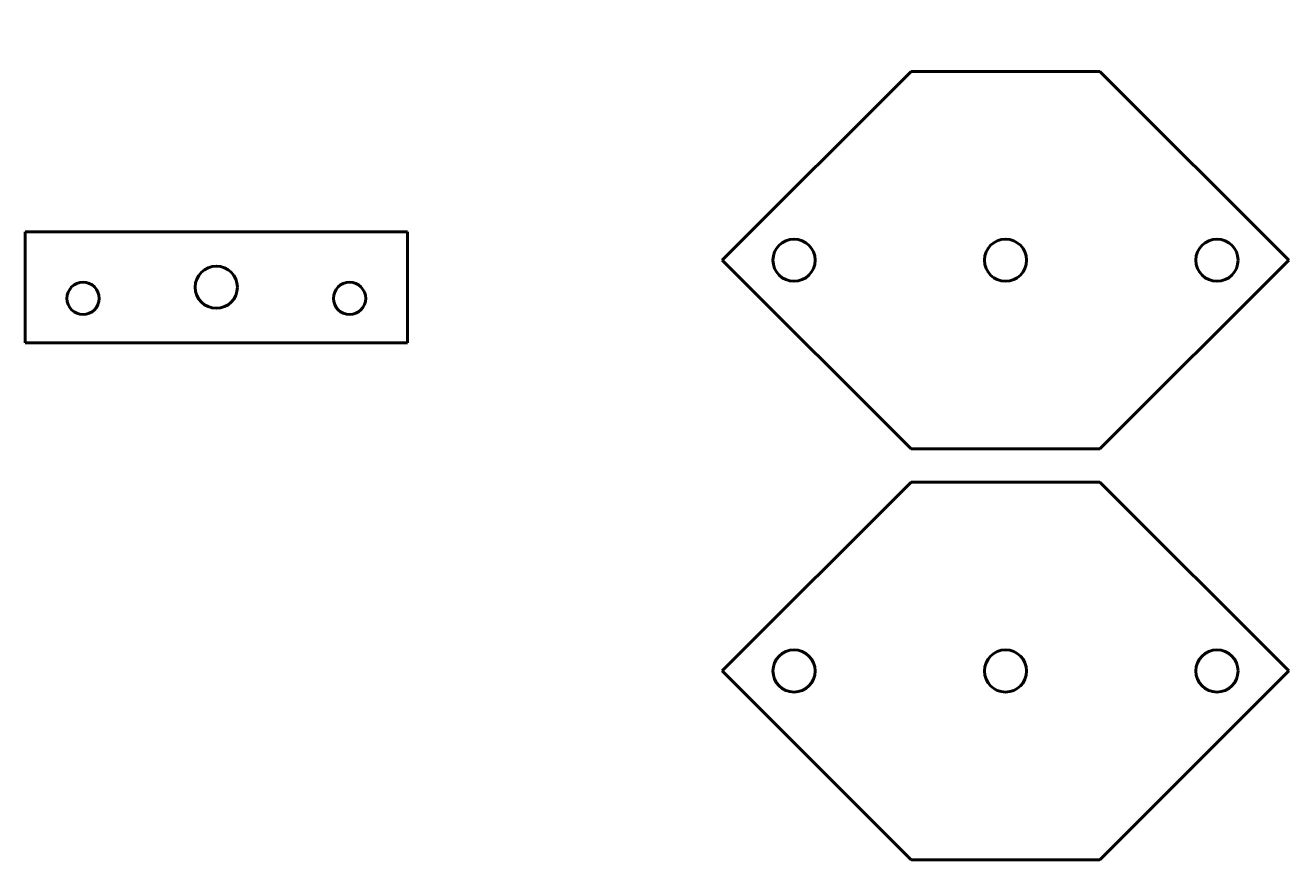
# Model space of a CAD drawing. Header units: millimetres. Extents: x -106 to 463, y -230 to 146.
import ezdxf

# ---------------------------------------------------------------- set-up
doc = ezdxf.new("R2010")
doc.units = ezdxf.units.MM
doc.linetypes.add('K5LT_BASIC', pattern=[0])

# ---------------------------------------------------------------- blocks, each defined once
blk = doc.blocks.new('U0')
at = {"color": 150, "linetype": 'K5LT_BASIC', "lineweight": 60}
for p, q in [((66.17, 53.18), (-105.83, 53.18)), ((-105.83, 53.18), (-105.83, 3.18)), ((66.17, 3.18), (66.17, 53.18)), ((-105.83, 3.18), (66.17, 3.18))]:
    blk.add_line(p, q, dxfattribs=at)

msp = doc.modelspace()

# ---------------------------------------------------------------- linework, layer by layer
at = {"color": 150, "linetype": 'K5LT_BASIC', "lineweight": 60}
for p, q in [((292.94, 125.35), (207.94, 40.35)), ((292.94, 125.35), (377.94, 125.35)), ((377.94, 125.35), (462.94, 40.35)), ((292.94, -44.65), (207.94, 40.35)), ((377.94, -44.65), (462.94, 40.35)), ((292.94, -44.65), (377.94, -44.65)), ((292.94, -59.65), (207.94, -144.65)), ((292.94, -59.65), (377.94, -59.65)), ((377.94, -59.65), (462.94, -144.65)), ((292.94, -229.65), (207.94, -144.65)), ((377.94, -229.65), (462.94, -144.65)), ((292.94, -229.65), (377.94, -229.65))]:
    msp.add_line(p, q, dxfattribs=at)
for centre, radius in [((240.24, 40.35), 9.5), ((335.44, 40.35), 9.5), ((430.64, 40.35), 9.5), ((-19.83, 28.18), 9.5), ((-79.83, 23.17), 7.25), ((40.17, 23.17), 7.25), ((240.24, -144.65), 9.5), ((335.44, -144.65), 9.5), ((430.64, -144.65), 9.5)]:
    msp.add_circle(centre, radius, dxfattribs=at)

# ---------------------------------------------------------------- block references
msp.add_blockref('U0', (0, 0))

doc.saveas('drawing.dxf')
